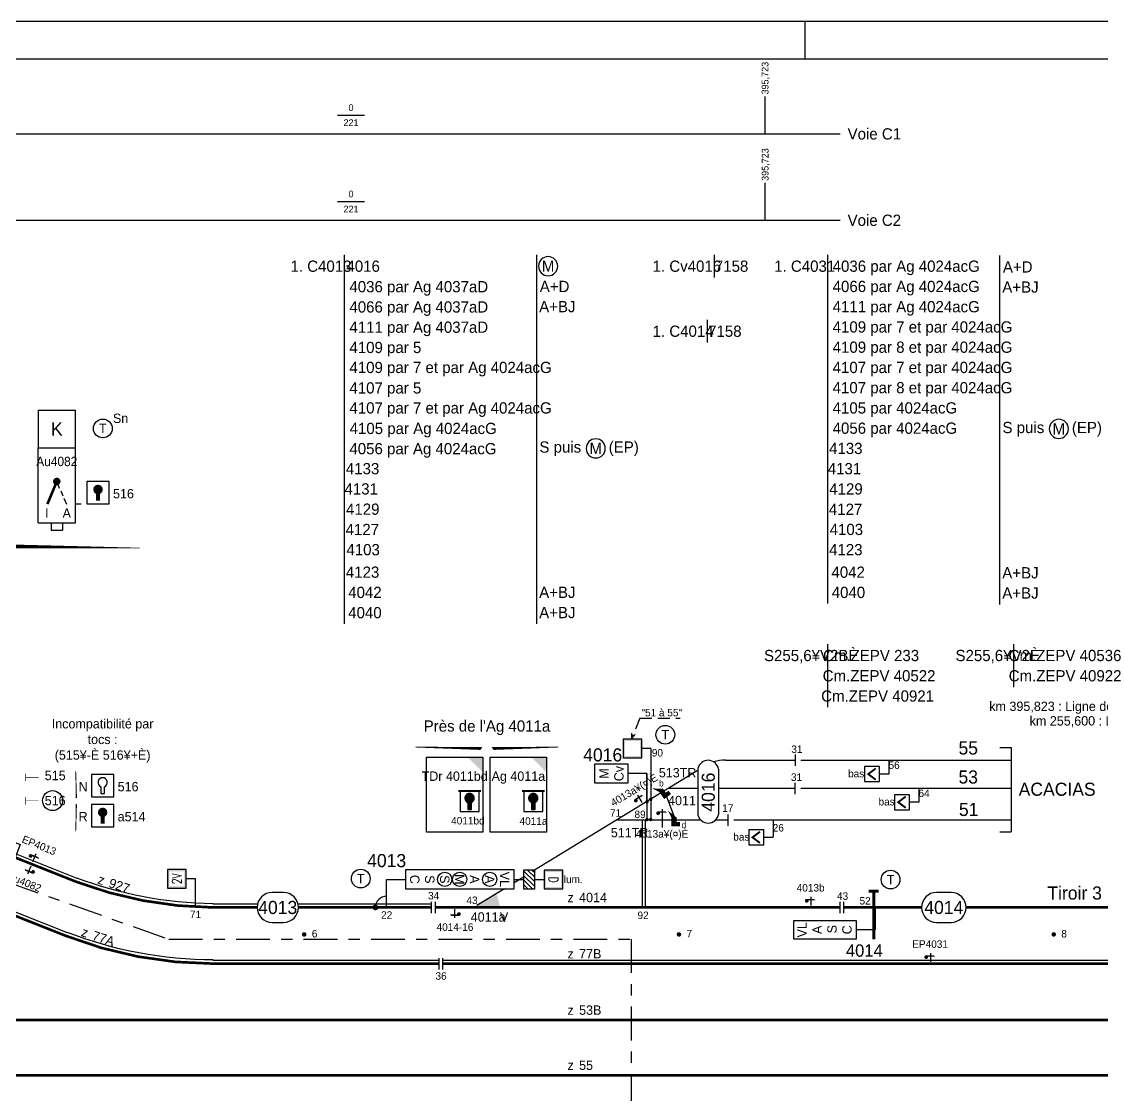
# Model space of a CAD drawing. Header units: metres. Extents: x 0 to 4410, y 0 to 594.
# Drawn here: x 1051 to 1339.4, y 307.6 to 594 of the extents above; entities that cross this region are included whole.
import ezdxf
from ezdxf.enums import TextEntityAlignment as Align

# ---------------------------------------------------------------- set-up
doc = ezdxf.new("R2010")
doc.units = ezdxf.units.M
for name, pattern in [('AXES', [36, 18, -6, 6, -6]), ('CACHE', [9.525, 6.35, -3.175]), ('CONTINU', [5000, 5000, 0]), ('DISCONTINU', [0.75, 0.5, -0.25]), ('POSE', [4.8, 3.2, -1.6])]:
    doc.linetypes.add(name, pattern=pattern)
doc.styles.add('es_norme', font='es_isocp.shx')
doc.styles.add('ISO8C1', font='es_isocp.shx')
doc.styles.add('SIMPLEX', font='simplex', dxfattribs={"width": 0.7})

# ---------------------------------------------------------------- blocks, each defined once
blk = doc.blocks.new('*X20')
at = {"color": 0, "linetype": 'Continuous'}
for p, q in [((200.5, 65.62), (202.38, 67.5)), ((200.5, 66.86), (201.14, 67.5)), ((200.62, 64.5), (203.62, 67.5)), ((201.86, 64.5), (204.86, 67.5)), ((203.09, 64.5), (205.5, 66.91)), ((204.33, 64.5), (205.5, 65.67))]:
    blk.add_line(p, q, dxfattribs=at)
blk = doc.blocks.new('BJ')
at = {"linetype": 'Continuous'}
for p, q in [((2.5, 5.5), (-2.5, 5.5)), ((-2.5, 5.5), (-2.5, 2.5)), ((2.5, 2.5), (2.5, 5.5)), ((-2.5, 2.5), (0, 2.5)), ((0, 0), (0, 2.5)), ((0, 2.5), (2.5, 2.5))]:
    blk.add_line(p, q, dxfattribs=at)
blk.add_blockref('*X20', (-203, -62), dxfattribs=at)
blk = doc.blocks.new('TEL')
blk.add_circle((0, 0), 2.5)
at = {"linetype": 'Continuous', "style": 'ISO8C1'}
blk.add_attdef('TEXTEG', text='', height=2.5, dxfattribs=at).set_placement((-4, -1), align=Align.RIGHT)
at = {"style": 'ISO8C1'}
blk.add_attdef('OO', text='', height=2.5, dxfattribs=at).set_placement((0, 0), align=Align.MIDDLE)
at = {"linetype": 'Continuous', "style": 'ISO8C1'}
blk.add_attdef('TEXTED', (4, -1), '', height=2.5, dxfattribs=at)
blk = doc.blocks.new('com1c')
at = {"linetype": 'CONTINU'}
for p, q in [((0, 0), (0, 20)), ((0, 20), (15, 20)), ((15, 20), (15, 0)), ((10.98, 7.93), (10.98, 6.08)), ((10.98, 6.08), (11.98, 6.08)), ((11.98, 6.08), (11.98, 7.93)), ((15, 0), (0, 0))]:
    blk.add_line(p, q, dxfattribs=at)
blk.add_arc((11.48, 9.08), 1.25, 293.5782, 246.4218, dxfattribs=at)
at = {"linetype": 'CONTINU', "style": 'es_norme'}
for tag, height, p in [('C000', 2.5, (7.5, 13.7)), ('000', 2, (11.53, 1.96))]:
    blk.add_attdef(tag, text='', height=height, dxfattribs=at).set_placement(p, align=Align.CENTER)
blk = doc.blocks.new('cap1c')
at = {"linetype": 'CONTINU'}
for p, q in [((-6, 11), (-6, 5.5)), ((-1, 5.5), (-1, 11)), ((-6, 5.5), (-1, 5.5))]:
    blk.add_line(p, q, dxfattribs=at)
at = {"linetype": 'CONTINU', "const_width": 0.5}
blk.add_lwpolyline([(-0.5, 11), (-6.5, 11)], dxfattribs=at)
blk = doc.blocks.new('CLEP')
for points in [[(-1.11, 0.64), (1.11, 0.64), (-1.28, 0), (1.28, 0)], [(-1.28, 0), (1.28, 0), (-1.11, -0.64), (1.11, -0.64)], [(-0.64, 1.11), (0.64, 1.11), (-1.11, 0.64), (1.11, 0.64)], [(0, 1.28), (0, 1.28), (-0.64, 1.11), (0.64, 1.11)], [(-1.11, -0.64), (1.11, -0.64), (-0.64, -1.11), (0.64, -1.11)], [(-0.64, -1.11), (0.64, -1.11), (-0.5, -1.14), (0.5, -1.14)], [(-0.5, -1.14), (0.5, -1.14), (-0.5, -3), (0.5, -3)]]:
    blk.add_solid(points)
blk = doc.blocks.new('CHEVPH')
for p, q in [((-2, 6.5), (-2, 2.5)), ((2, 6.5), (-2, 6.5)), ((2, 2.5), (2, 6.5)), ((-2, 2.5), (0, 2.5)), ((0, 2.5), (2, 2.5)), ((0, 0), (0, 2.5))]:
    blk.add_line(p, q)
at = {"const_width": 0.5}
blk.add_lwpolyline([(-1.5, 3.5), (0, 5.5), (1.5, 3.5)], dxfattribs=at)
blk = doc.blocks.new('TDRI')
at = {"linetype": 'Continuous'}
for points in [[(-0.02, 0.4), (1.48, 0.4), (2.48, 2.4)], [(-0.02, -1), (1.48, -1), (-0.02, 0.4), (1.48, 0.4)], [(-1.02, -2.25), (1.48, -2.25), (-1.02, -1), (1.48, -1)]]:
    blk.add_solid(points, dxfattribs=at)
blk = doc.blocks.new('*U47', base_point=(5107.38, 2351.67))
at = {"linetype": 'Continuous'}
for p, q in [((5110.59, 2351.67), (5110.59, 2374.8)), ((5111.39, 2351.67), (5111.39, 2374.8))]:
    blk.add_line(p, q, dxfattribs=at)
blk = doc.blocks.new('TCR')
at = {"linetype": 'Continuous'}
for p, q in [((2.5, 7.5), (-2.5, 7.5)), ((-2.5, 7.5), (-2.5, 2.5)), ((2.5, 2.5), (2.5, 7.5)), ((-2.5, 2.5), (0, 2.5)), ((0, 0), (0, 2.5)), ((0, 2.5), (2.5, 2.5))]:
    blk.add_line(p, q, dxfattribs=at)
for points in [[(-2.5, 7.5), (2.5, 7.5), (-2, 7), (2, 7)], [(-2.5, 2.5), (-2.5, 7.5), (-2, 3), (-2, 7)], [(2.5, 7.5), (2.5, 2.5), (2, 7), (2, 3)], [(2.5, 2.5), (-2.5, 2.5), (2, 3), (-2, 3)]]:
    blk.add_solid(points, dxfattribs=at)
at = {"linetype": 'Continuous', "style": 'SIMPLEX', "width": 0.7}
blk.add_attdef('OO', text='', height=2.5, dxfattribs=at).set_placement((0, 5), align=Align.MIDDLE)
blk = doc.blocks.new('nzone')
at = {"style": 'es_norme'}
blk.add_text('z', height=2.5, dxfattribs=at).set_placement((-1.78, 1.41))
blk.add_attdef('ZONE', (1.31, 1.41), '', height=2.5, dxfattribs=at)
blk = doc.blocks.new('vcm')
at = {"linetype": 'Continuous'}
for p, q in [((0, 0), (0, 20)), ((0, 20), (10, 20)), ((10, 0), (10, 20)), ((0, 0), (10, 0))]:
    blk.add_line(p, q, dxfattribs=at)
for p, q in [((5, 11), (5.65, 9.21)), ((6.05, 8.53), (6.63, 7.16)), ((6.88, 6.57), (7.55, 4.98))]:
    blk.add_line(p, q)
at = {"const_width": 1}
blk.add_lwpolyline([(4.5, 11, 1), (5.5, 11, 1)], format="xyb", close=True, dxfattribs=at)
at = {"const_width": 0.7}
blk.add_lwpolyline([(5, 11), (2.49, 4.97)], dxfattribs=at)
at = {"linetype": 'Continuous', "style": 'es_norme'}
blk.add_attdef('AU000', text='', height=2.5, dxfattribs=at).set_placement((5, 15.1), align=Align.CENTER)
at = {"linetype": 'DISCONTINU', "style": 'es_norme'}
for tag, p in [('G', (2.34, 1.32)), ('D', (7.66, 1.32))]:
    blk.add_attdef(tag, text='', height=2.5, dxfattribs=at).set_placement(p, align=Align.CENTER)
blk = doc.blocks.new('kdamc')
at = {"linetype": 'CONTINU'}
for p, q in [((-5, 10), (-5, 0)), ((-5, 10), (5, 10)), ((5, 0), (5, 10)), ((-5, 0), (5, 0))]:
    blk.add_line(p, q, dxfattribs=at)
at = {"linetype": 'CONTINU', "style": 'es_norme'}
blk.add_text('K', height=3.5, dxfattribs=at).set_placement((0, 5), align=Align.MIDDLE)
blk = doc.blocks.new('van')
at = {"linetype": 'Continuous'}
for p, q in [((3.5, 0), (3.5, -2)), ((6.5, 0), (6.5, -2)), ((3.5, -2), (6.5, -2))]:
    blk.add_line(p, q, dxfattribs=at)
blk = doc.blocks.new('lev')
at = {"linetype": 'CONTINU', "const_width": 0.15}
for points in [[(-2.5, 0), (1, 0)], [(1, 1), (1, -1)]]:
    blk.add_lwpolyline(points, dxfattribs=at)
blk = doc.blocks.new('CLEV')
at = {"linetype": 'Continuous'}
for p, q in [((-0.5, -1.15), (-0.5, -3)), ((0.5, -3), (0.5, -1.15)), ((-0.5, -3), (0.5, -3))]:
    blk.add_line(p, q, dxfattribs=at)
blk.add_arc((0, 0), 1.25, 293.5782, 246.4218, dxfattribs=at)
blk = doc.blocks.new('PDI_')
at = {"linetype": 'AXES'}
blk.add_line((0, 2.81), (0, 0.5), dxfattribs=at)
at = {"const_width": 0.5}
blk.add_lwpolyline([(-1.36, 1.78, 1), (-0.86, 1.78, 1)], format="xyb", close=True, dxfattribs=at)
blk.add_solid([(-1.11, 2.28), (0.89, 2.28), (-0.62, 1.88), (1.29, 1.88)])
at = {"style": 'ISO8C1'}
blk.add_attdef('XX', text='', height=2, dxfattribs=at).set_placement((-0.07, 4.25), align=Align.CENTER)
blk.add_attdef('TYPE', text='', height=2.5, dxfattribs=at).set_placement((-3.46, 1.11), align=Align.RIGHT)
blk = doc.blocks.new('HM')
at = {"const_width": 0.6}
blk.add_lwpolyline([(-0.3, 0, 1), (0.3, 0, 1)], format="xyb", close=True, dxfattribs=at)
at = {"color": 7, "linetype": 'Continuous', "style": 'es_norme', "flags": 1}
blk.add_attdef('KI', (2.01, 1.77), '', height=2, dxfattribs=at)
at = {"linetype": 'Continuous', "style": 'es_norme'}
blk.add_attdef('HM', (2.02, -0.81), '', height=2, dxfattribs=at)
blk = doc.blocks.new('FLSIG-DR')
at = {"linetype": 'Continuous'}
blk.add_lwpolyline([(2.12, -2.12, 0, 0.8, 0), (1.39, -1.39, 0, 0, 0), (0, 0, 0, 0, 0)], format="xyseb", dxfattribs=at)
blk = doc.blocks.new('*U147', base_point=(2163.19, 535.5))
at = {"color": 0, "linetype": 'Continuous'}
blk.add_line((2179.59, 540), (2179.59, 534), dxfattribs=at)
at = {"color": 0, "linetype": 'Continuous', "style": 'es_norme'}
blk.add_text('1. Cv4016', height=3, dxfattribs=at).set_placement((2163.19, 535.5))
blk.add_text('7158', height=3, dxfattribs=at).set_placement((2184.27, 537), align=Align.MIDDLE)
blk = doc.blocks.new('*U148', base_point=(2203.3, 535.5))
at = {"color": 0, "linetype": 'Continuous'}
blk.add_line((2217.9, 540), (2217.9, 534), dxfattribs=at)
at = {"color": 0, "linetype": 'Continuous', "style": 'es_norme'}
blk.add_text('1. C4014', height=3, dxfattribs=at).set_placement((2203.3, 535.5))
blk.add_text('7158', height=3, dxfattribs=at).set_placement((2222.58, 537), align=Align.MIDDLE)
blk = doc.blocks.new('DECLIV0')
blk.add_line((-3.6, 0), (3.6, 0))
at = {"linetype": 'CONTINU', "style": 'ISO8C1', "flags": 1}
blk.add_attdef('PK', text='', height=1.8, dxfattribs=at).set_placement((0, 6.39), align=Align.MIDDLE)
at = {"linetype": 'CONTINU', "style": 'ISO8C1'}
for tag, p in [('DECLI', (0, 2)), ('DISTANCE', (0, -2))]:
    blk.add_attdef(tag, text='', height=1.8, dxfattribs=at).set_placement(p, align=Align.MIDDLE)
blk = doc.blocks.new('*U166', base_point=(1249.1, 423.44))
at = {"color": 0, "linetype": 'Continuous'}
blk.add_line((1266.04, 427.94), (1266.04, 411.14), dxfattribs=at)
at = {"color": 0, "linetype": 'Continuous', "style": 'es_norme'}
blk.add_text('S255,6¥V2BÈ', height=3, dxfattribs=at).set_placement((1249.1, 423.44))
for s, p in [('Cm.ZEPV 233', (1277.68, 424.94)), ('Cm.ZEPV 40522', (1279.81, 419.54)), ('Cm.ZEPV 40921', (1279.42, 414.14))]:
    blk.add_text(s, height=3, dxfattribs=at).set_placement(p, align=Align.MIDDLE)
blk = doc.blocks.new('*U167', base_point=(1300.2, 423.44))
at = {"color": 0, "linetype": 'Continuous'}
blk.add_line((1315.67, 427.94), (1315.67, 416.54), dxfattribs=at)
at = {"color": 0, "linetype": 'Continuous', "style": 'es_norme'}
blk.add_text('S255,6¥V2È', height=3, dxfattribs=at).set_placement((1300.2, 423.44))
for s, p in [('Cm.ZEPV 40536', (1329.42, 424.94)), ('Cm.ZEPV 40922', (1329.44, 419.54))]:
    blk.add_text(s, height=3, dxfattribs=at).set_placement(p, align=Align.MIDDLE)

msp = doc.modelspace()

# ---------------------------------------------------------------- linework, layer by layer
at = {"color": 0, "linetype": 'Continuous', "ltscale": 0.8}
msp.add_line((1260, 594), (1260, 584), dxfattribs=at)
at = {"color": 0, "linetype": 'Continuous'}
for p, q in [((1249.407, 564.065), (1249.407, 574.065)), ((178.657, 564.065), (1269.407, 564.065)), ((1249.407, 541.024), (1249.407, 551.024)), ((177.657, 541.024), (1269.407, 541.024)), ((1137.094, 531.774), (1137.094, 450.174)), ((1188.387, 531.774), (1188.387, 450.174)), ((1191.497, 531.324), (1191.487, 531.324)), ((1266.041, 531.774), (1266.041, 450.174)), ((1311.963, 531.582), (1311.963, 449.982)), ((1191.487, 526.224), (1191.497, 526.224)), ((1327.78, 487.932), (1327.77, 487.932)), ((1204.204, 482.724), (1204.194, 482.724)), ((1327.77, 482.832), (1327.78, 482.832)), ((1204.194, 477.624), (1204.204, 477.624)), ((1137.094, 450.174), (1137.094, 433.374)), ((1188.387, 450.174), (1188.387, 433.374)), ((1266.041, 450.174), (1266.041, 438.774)), ((1311.963, 449.982), (1311.963, 438.582)), ((1213.804, 402.859), (1213.833, 404.205)), ((1213.804, 402.859), (1214.734, 403.832)), ((1211.527, 402.649), (1211.527, 397.649)), ((1216.527, 402.649), (1211.527, 402.649)), ((1216.527, 400.149), (1216.527, 402.649)), ((1218.884, 400.149), (1216.306, 400.149)), ((1216.527, 397.649), (1216.527, 400.149)), ((1211.527, 397.649), (1216.527, 397.649)), ((1231.463, 394.769), (1231.463, 382.454)), ((1236.968, 394.628), (1236.968, 382.57)), ((1221.959, 381.609), (1221.959, 379.047)), ((1160.411, 356.247), (1160.411, 359.247)), ((1161.411, 356.247), (1161.411, 359.247)), ((1269.411, 356.247), (1269.411, 359.247)), ((1270.411, 356.247), (1270.411, 359.247)), ((1162.411, 341.229), (1162.411, 344.229)), ((1163.411, 341.229), (1163.411, 344.229))]:
    msp.add_line(p, q, dxfattribs=at)
at = {"color": 0}
for p, q in [((1065.393, 465.351), (1066.893, 465.351)), ((1218.884, 400.149), (1218.884, 381.084)), ((1257.411, 398.554), (1257.411, 395.515)), ((1312.034, 400.403), (1315.082, 400.403)), ((1315.082, 400.403), (1315.082, 377.907)), ((1238.798, 397.057), (1257.411, 397.057)), ((1258.961, 397.057), (1315.082, 397.057)), ((1282.411, 397.057), (1282.411, 393.321)), ((1231.299, 394.172), (1187.853, 367.67)), ((1217.879, 393.443), (1217.863, 381.084)), ((1223.752, 389.557), (1231.463, 389.557)), ((1236.968, 389.557), (1257.338, 389.557)), ((1257.338, 391.022), (1257.338, 387.984)), ((1258.888, 389.557), (1315.082, 389.557)), ((1290.411, 389.557), (1290.411, 385.821)), ((1210.037, 381.109), (1232.178, 381.109)), ((1236.206, 381.084), (1239.48, 381.084)), ((1239.48, 382.563), (1239.48, 379.524)), ((1241.03, 381.084), (1315.082, 381.084)), ((1251.506, 381.084), (1251.506, 376.616)), ((1312.034, 377.907), (1315.082, 377.907)), ((1097.411, 357.892), (1097.411, 365.392)), ((1184.911, 365.844), (1182.411, 364.322)), ((1179.825, 362.747), (1172.433, 358.247)), ((1257.045, 349.288), (1257.045, 354.288)), ((1257.045, 354.288), (1273.735, 354.288)), ((1273.735, 354.288), (1273.735, 349.288)), ((1273.735, 349.288), (1257.045, 349.288))]:
    msp.add_line(p, q, dxfattribs=at)
at = {"color": 0, "linetype": 'POSE'}
for q in [(1213.804, 402.859), (1226.741, 408.224)]:
    msp.add_line((1216.001, 408.224), q, dxfattribs=at)
at = {"color": 0, "linetype": 'CACHE'}
msp.add_line((1222.985, 387.604), (1225.317, 381.39), dxfattribs=at)
at = {"color": 0, "linetype": 'Continuous', "ltscale": 0.8}
for points in [[(0, 0), (4410, 0), (4410, 594), (0, 594)], [(10, 10), (4400, 10), (4400, 584), (10, 584)]]:
    msp.add_lwpolyline(points, close=True, dxfattribs=at)
at = {"color": 0, "linetype": 'Continuous'}
for points in [[(1068.393, 465.351), (1074.393, 465.351), (1074.393, 471.351), (1068.393, 471.351)], [(1212.879, 395.943), (1203.879, 395.943), (1203.879, 390.943), (1212.879, 390.943)], [(1069.626, 387.223), (1075.626, 387.223), (1075.626, 393.223), (1069.626, 393.223)], [(1069.626, 379.223), (1075.626, 379.223), (1075.626, 385.223), (1069.626, 385.223)], [(1153.411, 362.747), (1182.411, 362.747), (1182.411, 367.747), (1153.411, 367.747)]]:
    msp.add_lwpolyline(points, close=True, dxfattribs=at)
for points, format in [([(1084.021, 456.184, 0, 0, 0), (1082.521, 453.586, 0.2, 1.2, 0), (1038.743, 454.186, 0, 0, 0), (1037.243, 451.588, 0, 0, 0), (1035.743, 454.186, 1.2, 0.2, 0), (991.964, 453.586, 0, 0, 0), (990.464, 456.184, 0, 0, 0)], "xyseb"), ([(1154.568, 397.922, 0, 0, 0), (1156.068, 400.52, 0.2, 0.765, 0), (1173.683, 400.138, 0, 0, 0), (1175.183, 402.736, 0, 0, 0), (1176.683, 400.138, 0.765, 0.2, 0), (1194.298, 400.52, 0, 0, 0), (1195.798, 397.922, 0, 0, 0)], "xyseb"), ([(1066.837, 377.297, 0, 0, 0), (1065.45, 378.098, 0.2, 0.32, 0), (1065.61, 385.306, 0, 0, 0), (1064.222, 386.107, 0, 0, 0), (1065.61, 386.908, 0.32, 0.2, 0), (1065.45, 394.116, 0, 0, 0), (1066.837, 394.917, 0, 0, 0)], "xyseb"), ([(1102.082, 358.747, -0.0889428), (1065.763, 365.596, -0.0889428)], "xyb"), ([(1117.845, 353.747), (1120.86, 353.747, 1), (1120.86, 361.747), (1117.845, 361.747, 1), (1117.845, 353.747, 1)], "xyb"), ([(1295.125, 353.747), (1299.032, 353.747, 1), (1299.032, 361.747), (1295.125, 361.747, 1), (1295.125, 353.747, 1)], "xyb"), ([(1102.089, 343.76, -0.093449), (1063.165, 351.111, -0.093449)], "xyb")]:
    msp.add_lwpolyline(points, format=format, dxfattribs=at)
at = {"color": 0, "linetype": 'AXES', "ltscale": 0.5}
msp.add_lwpolyline([(886.094, 454.888), (1023.444, 393.988), (1017.919, 381.064), (1040.726, 371.756), (1042.995, 377.642), (1050.636, 374.522), (1046.848, 364.696), (1090.258, 349.288), (1213.641, 349.288), (1213.641, 280.209)], dxfattribs=at)
at = {"color": 0}
for points, const_width in [([(926.208, 404.288), (1062.801, 350.18)], 0.7), ([(1026.181, 380.254), (1065.407, 364.661)], 0.7), ([(1277.031, 362.109), (1279.719, 362.109)], 0.8), ([(1278.411, 362.133), (1278.411, 349.28)], 0.8), ([(1102.073, 357.747), (1113.845, 357.747)], 0.7), ([(1124.86, 357.747), (1160.411, 357.747)], 0.7), ([(1161.411, 357.747), (1269.411, 357.747)], 0.7), ([(1270.411, 357.747), (1291.125, 357.747)], 0.7), ([(1303.032, 357.747), (1452.398, 357.747)], 0.7), ([(1102, 342.729), (1162.411, 342.729)], 0.7), ([(1163.411, 342.729), (1366.288, 342.729)], 0.7), ([(1021.911, 327.711), (1366.51, 327.711)], 0.7), ([(920.233, 313), (1366.246, 313)], 0.7)]:
    msp.add_lwpolyline(points, dxfattribs=dict(at, const_width=const_width))
for points in [[(926.462, 405.263), (1063.169, 351.109)], [(1026.551, 381.183), (1065.776, 365.591)], [(1102.073, 358.747), (1113.845, 358.747)], [(1124.86, 358.747), (1160.411, 358.747)], [(1102, 343.729), (1162.411, 343.729)], [(1163.411, 343.729), (1366.288, 343.729)]]:
    msp.add_lwpolyline(points, dxfattribs=at)
at = {"color": 0, "linetype": 'Continuous'}
for points in [[(1217.879, 385.943), (1217.879, 393.443), (1212.879, 393.443)], [(1148.411, 357.747), (1148.411, 365.247), (1153.411, 365.247)], [(1278.735, 357.788), (1278.735, 351.788), (1273.735, 351.788)]]:
    msp.add_lwpolyline(points, dxfattribs=at)
at = {"color": 0, "const_width": 0.46}
for points in [[(1218.638, 386.591, 1), (1219.098, 386.591, 1)], [(1217.649, 385.943, 1), (1218.109, 385.943, 1)], [(1217.618, 381.186, 1), (1218.078, 381.186, 1)], [(1218.638, 381.186, 1), (1219.098, 381.186, 1)]]:
    msp.add_lwpolyline(points, format="xyb", close=True, dxfattribs=at)
at = {"color": 0, "linetype": 'Continuous', "const_width": 0.7}
for points in [[(1102.073, 357.747, -0.0889428), (1065.407, 364.661)], [(1102.089, 342.76, -0.093449), (1062.801, 350.18)]]:
    msp.add_lwpolyline(points, format="xyb", dxfattribs=at)
at = {"color": 0, "linetype": 'Continuous', "const_width": 0.75}
msp.add_lwpolyline([(1145.036, 357.747, 1), (1145.786, 357.747, 1)], format="xyb", close=True, dxfattribs=at)
at = {"color": 0, "linetype": 'Continuous'}
for centre, radius in [((1059.268, 386.234), 2.664), ((1163.911, 365.247), 1.9), ((1167.911, 365.247), 1.9), ((1175.911, 365.247), 1.9)]:
    msp.add_circle(centre, radius, dxfattribs=at)
for centre, radius, start, end in [((1191.487, 528.774), 2.55, 90, 270), ((1191.497, 528.774), 2.55, 270, 90), ((1327.77, 485.382), 2.55, 90, 270), ((1327.78, 485.382), 2.55, 270, 90), ((1204.194, 480.174), 2.55, 90, 270), ((1204.204, 480.174), 2.55, 270, 90), ((1234.204, 394.187), 2.805, 9.71936, 167.77175), ((1234.204, 383.049), 2.805, 192.22825, 350.28064), ((1148.411, 357.747), 3, 90, 180)]:
    msp.add_arc(centre, radius, start, end, dxfattribs=at)
at = {"color": 0}
msp.add_arc((1238.798, 387.057), 10, 90, 108.08285, dxfattribs=at)
at = {"color": 0, "linetype": 'Continuous'}
for points in [[(1211.527, 397.649), (1211.527, 402.649), (1212.027, 398.149), (1212.027, 402.149)], [(1211.527, 402.649), (1216.527, 402.649), (1212.027, 402.149), (1216.027, 402.149)], [(1216.527, 402.649), (1216.527, 397.649), (1216.027, 402.149), (1216.027, 398.149)], [(1216.527, 397.649), (1211.527, 397.649), (1216.027, 398.149), (1212.027, 398.149)], [(1174.059, 397.815), (1170.059, 397.815), (1174.059, 393.815)], [(1191.059, 397.815), (1187.059, 397.815), (1191.059, 393.815)], [(1171.736, 357.821), (1178.736, 357.821), (1177.708, 361.473)]]:
    msp.add_solid(points, dxfattribs=at)

# ---------------------------------------------------------------- block references
for name, p, values in [('DECLIV0', (1138.907, 569.065), {'DECLI': '0', 'DISTANCE': '221'}), ('DECLIV0', (1138.907, 546.024), {'DECLI': '0', 'DISTANCE': '221'}), ('TEL', (1222.765, 403.817), {'OO': 'T'}), ('com1c', (1176.059, 377.815), {'C000': 'Ag 4011a', '000': '4011a'}), ('TEL', (1141.493, 365.449), {'OO': 'T'}), ('TEL', (1282.885, 365.182), {'OO': 'T'}), ('PDI_', (1293.493, 342.729), {'XX': 'EP4031'})]:
    msp.add_blockref(name, p, dxfattribs=at).add_auto_attribs(values)
for name, p in [('*U147', (1219.375, 527.274)), ('*U148', (1219.375, 509.931)), ('CLEP', (1071.393, 469.226)), ('*U166', (1249.1, 423.443)), ('*U167', (1300.203, 423.443)), ('CLEV', (1072.626, 391.098)), ('cap1c', (1174.059, 377.815)), ('CLEP', (1170.541, 386.893)), ('cap1c', (1191.059, 377.815)), ('CLEP', (1187.541, 386.893)), ('CLEP', (1072.626, 383.098)), ('*U47', (1213.428, 357.979))]:
    msp.add_blockref(name, p, dxfattribs=at)
at = {"color": 0}
for name, p in [('kdamc', (1060.393, 480.351)), ('van', (1055.393, 460.351))]:
    msp.add_blockref(name, p, dxfattribs=at)
ref = msp.add_blockref('TEL', (1072.68, 485.499), dxfattribs=at)
ref.add_attrib('OO', 'T', dxfattribs={"height": 2.5, "style": 'ISO8C1'}).set_placement((1072.68, 485.499), align=Align.MIDDLE)
ref.add_attrib('TEXTED', 'Sn', (1075.374, 486.956), dxfattribs={"linetype": 'Continuous', "height": 2.5, "style": 'ISO8C1'})
ref = msp.add_blockref('vcm', (1055.393, 460.351))
ref.add_attrib('AU000', 'Au4082', dxfattribs={"linetype": 'Continuous', "height": 2.5, "style": 'es_norme', "width": 0.95}).set_placement((1060.393, 475.451), align=Align.CENTER)
ref.add_attrib('G', 'I', dxfattribs={"linetype": 'DISCONTINU', "height": 2.5, "style": 'es_norme'}).set_placement((1057.734, 461.673), align=Align.CENTER)
ref.add_attrib('D', 'A', dxfattribs={"linetype": 'DISCONTINU', "height": 2.5, "style": 'es_norme'}).set_placement((1063.053, 461.673), align=Align.CENTER)
at = {"color": 0, "linetype": 'Continuous'}
ref = msp.add_blockref('com1c', (1159.059, 377.815), dxfattribs=at)
ref.add_attrib('C000', 'TDr 4011bd', dxfattribs={"linetype": 'CONTINU', "height": 2.5, "style": 'es_norme'}).set_placement((1166.559, 391.515), align=Align.CENTER)
ref.add_attrib('000', '4011bd', dxfattribs={"linetype": 'CONTINU', "height": 2, "style": 'es_norme'}).set_placement((1170.087, 379.883), align=Align.CENTER)
for name, p, rotation in [('CHEVPH', (1282.411, 393.321), 90), ('CHEVPH', (1290.411, 385.821), 90), ('CHEVPH', (1251.522, 376.442), 90), ('BJ', (1182.411, 365.17), 270)]:
    msp.add_blockref(name, p, dxfattribs=dict(at, rotation=rotation))
at = {"color": 0, "rotation": 180}
for p in [(1053.087, 392.469), (1053.087, 386.182)]:
    msp.add_blockref('lev', p, dxfattribs=at)
at = {"color": 0, "linetype": 'AXES'}
ref = msp.add_blockref('PDI_', (1216.77, 385.309), dxfattribs=dict(at, rotation=30.99999999999999))
ref.add_attrib('XX', '4013a¥(¤)È', dxfattribs={"height": 2, "rotation": 31, "style": 'ISO8C1'}).set_placement((1214.94, 388.207), align=Align.CENTER)
at = {"color": 0, "linetype": 'Continuous', "xscale": -1}
for rotation in [69.2617094011134, 100.7341387566909]:
    msp.add_blockref('FLSIG-DR', (1212.879, 393.443), dxfattribs=dict(at, rotation=rotation))
at = {"color": 0, "linetype": 'Continuous', "xscale": -0.8999999999999043, "yscale": 0.8999999999999773, "zscale": 0.9, "rotation": 36.10725825869844}
msp.add_blockref('TDRI', (1222.355, 389.081), dxfattribs=at)
at = {"color": 0, "linetype": 'AXES'}
ref = msp.add_blockref('PDI_', (1221.958, 381.109), dxfattribs=dict(at, rotation=359.832422292436))
ref.add_attrib('XX', '4013a¥(¤)È', dxfattribs={"height": 2, "rotation": 359.83242, "style": 'ISO8C1'}).set_placement((1221.904, 376.374), align=Align.CENTER)
at = {"color": 0, "linetype": 'Continuous', "xscale": -0.900000000000091, "yscale": 0.8999999999999773, "zscale": 0.9}
msp.add_blockref('TDRI', (1225.735, 381.402), dxfattribs=at)
at = {"color": 0, "linetype": 'Continuous'}
for name, p, rotation, values in [('PDI_', (1053.766, 369.415), 338, {'XX': 'EP4013'}), ('TCR', (1187.911, 365.17), 270, {'OO': 'D'})]:
    msp.add_blockref(name, p, dxfattribs=dict(at, rotation=rotation)).add_auto_attribs(values)
ref = msp.add_blockref('PDI_', (1053.698, 369.292), dxfattribs=dict(at, rotation=157.9999999999984))
ref.add_attrib('XX', 'Au4082', dxfattribs={"height": 2, "rotation": 338, "style": 'ISO8C1'}).set_placement((1051.45, 363.549), align=Align.CENTER)
at = {"color": 0}
for name, p, rotation, values in [('TCR', (1097.411, 365.392), 90, {'OO': '2V'}), ('nzone', (1072.346, 362.291), 341.658557713146, {'ZONE': '927'}), ('nzone', (1067.958, 348.276), 341.658557713146, {'ZONE': '77A'})]:
    msp.add_blockref(name, p, dxfattribs=dict(at, rotation=rotation)).add_auto_attribs(values)
at = {"color": 0, "linetype": 'AXES'}
msp.add_blockref('PDI_', (1261.612, 357.747), dxfattribs=at).add_auto_attribs({'XX': '4013b'})
at = {"color": 0}
for name, p, values in [('nzone', (1198.449, 357.747), {'ZONE': '4014'}), ('HM', (1126.411, 350.557), {'HM': '6'}), ('HM', (1226.411, 350.557), {'HM': '7'}), ('HM', (1326.411, 350.557), {'HM': '8'}), ('nzone', (1198.449, 342.729), {'ZONE': '77B'}), ('nzone', (1198.449, 327.711), {'ZONE': '53B'}), ('nzone', (1198.449, 313), {'ZONE': '55'})]:
    msp.add_blockref(name, p, dxfattribs=at).add_auto_attribs(values)
at = {"color": 0, "linetype": 'AXES'}
ref = msp.add_blockref('PDI_', (1166.574, 357.76), dxfattribs=dict(at, rotation=180))
ref.add_attrib('XX', '4014-16', dxfattribs={"height": 2, "style": 'ISO8C1'}).set_placement((1166.64, 353.512), align=Align.TOP_CENTER)

# ---------------------------------------------------------------- texts
at = {"color": 0, "linetype": 'Continuous', "style": 'es_norme'}
for p in [(1249.395, 574.565), (1249.406, 551.524)]:
    msp.add_text('395,723', height=1.8, rotation=90, dxfattribs=at).set_placement(p, align=Align.MIDDLE_LEFT)
for s, p in [('Voie C1', (1271.407, 564.065)), ('Voie C2', (1271.407, 541.024)), ('4036 par Ag 4024acG', (1267.421, 528.774)), ('4066 par Ag 4024acG', (1267.421, 523.374)), ('4036 par Ag 4037aD', (1138.474, 523.307)), ('4066 par Ag 4037aD', (1138.474, 517.907)), ('4111 par Ag 4024acG', (1267.421, 517.974)), ('4111 par Ag 4037aD', (1138.474, 512.507)), ('4109 par 7 et par 4024acG', (1267.421, 512.574)), ('4109 par 5', (1138.48, 507.107)), ('4109 par 8 et par 4024acG', (1267.421, 507.174)), ('4109 par 7 et par Ag 4024acG', (1138.48, 501.774)), ('4107 par 7 et par 4024acG', (1267.416, 501.774)), ('4107 par 5', (1138.474, 496.307)), ('4107 par 8 et par 4024acG', (1267.416, 496.374)), ('4107 par 7 et par Ag 4024acG', (1138.48, 490.974)), ('4105 par 4024acG', (1267.416, 490.974)), ('4105 par Ag 4024acG', (1138.534, 485.507)), ('4056 par 4024acG', (1267.416, 485.574)), ('4056 par Ag 4024acG', (1138.474, 480.107))]:
    msp.add_text(s, height=3, dxfattribs=at).set_placement(p, align=Align.MIDDLE_LEFT)
for s, height, p in [('1. C4013', 3, (1122.748, 527.274)), ('1. C4031', 3, (1251.819, 527.274)), ('516', 2.5, (1075.393, 466.851)), ('"51 à 55"', 2, (1216.406, 408.703)), ('516', 2.5, (1076.626, 388.723)), ('a514', 2.5, (1076.626, 380.723)), ('511TR', 2.5, (1208.223, 376.448)), ('Tiroir 3', 3.5, (1324.705, 359.85))]:
    msp.add_text(s, height=height, dxfattribs=at).set_placement(p)
for s, height, p in [('4016', 3, (1142.149, 528.774)), ('M', 3, (1191.492, 528.774)), ('A+D', 3, (1316.804, 528.582)), ('A+D', 3, (1193.228, 523.374)), ('A+BJ', 3, (1317.53, 523.182)), ('A+BJ', 3, (1193.955, 517.974)), ('S puis', 3, (1318.317, 485.382)), ('(EP)', 3, (1335.259, 485.382)), ('M', 3, (1327.775, 485.382)), ('S puis', 3, (1194.741, 480.174)), ('M', 3, (1204.199, 480.174)), ('(EP)', 3, (1211.683, 480.174)), ('4133', 3, (1270.933, 480.174)), ('4133', 3, (1141.987, 474.774)), ('4131', 3, (1270.571, 474.774)), ('4131', 3, (1141.624, 469.374)), ('4129', 3, (1270.978, 469.374)), ('4129', 3, (1142.032, 463.974)), ('4127', 3, (1270.871, 463.974)), ('4127', 3, (1141.924, 458.574)), ('4103', 3, (1271.083, 458.574)), ('4103', 3, (1142.137, 453.174)), ('4123', 3, (1270.933, 453.174)), ('4123', 3, (1141.987, 447.174)), ('4042', 3, (1271.561, 447.174)), ('A+BJ', 3, (1317.53, 446.982)), ('4042', 3, (1142.615, 441.774)), ('A+BJ', 3, (1193.955, 441.774)), ('4040', 3, (1271.632, 441.774)), ('A+BJ', 3, (1317.53, 441.582)), ('4040', 3, (1142.615, 436.374)), ('A+BJ', 3, (1193.955, 436.374)), ('52', 2, (1276.082, 359.531)), ('4013', 3.5, (1119.352, 357.747)), ('4014', 3.5, (1297.079, 357.747)), ('22', 2, (1148.411, 355.747))]:
    msp.add_text(s, height=height, dxfattribs=at).set_placement(p, align=Align.MIDDLE)
for s, p in [('km 395,823 : Ligne de Brive à Toulouse via Capdenac', (1349.443, 411.395)), ('km 255,600 : Ligne de Bordeaux à Sète', (1349.443, 407.512))]:
    msp.add_text(s, height=2.5, dxfattribs=at).set_placement(p, align=Align.MIDDLE_CENTER)
msp.add_text("Près de l'Ag 4011a", height=3, dxfattribs=at).set_placement((1175.183, 403.736), align=Align.BOTTOM_CENTER)
at = {"color": 0, "style": 'es_norme'}
for s, height, p in [('31', 2, (1257.894, 399.95)), ('90', 2, (1220.659, 398.996)), ('56', 2, (1283.816, 395.697)), ('31', 2, (1257.779, 392.501)), ('bas', 2, (1273.697, 393.448)), ('4011', 2.5, (1227.219, 386.266)), ('bas', 2, (1281.823, 385.948)), ('64', 2, (1291.816, 388.197)), ('71', 2, (1209.498, 382.947)), ('89', 2, (1216.03, 382.574)), ('17', 2, (1239.434, 384.249)), ('26', 2, (1252.911, 378.992)), ('bas', 2, (1243.06, 376.569)), ('lum.', 2, (1198.195, 365.243)), ('34', 2, (1160.937, 360.894)), ('43', 2, (1171.198, 359.659)), ('43', 2, (1270.069, 360.78)), ('4011a', 2.5, (1175.484, 355.218)), ('V', 2.5, (1179.749, 355.218)), ('92', 2, (1216.829, 355.65)), ('36', 2, (1162.931, 339.467))]:
    msp.add_text(s, height=height, dxfattribs=at).set_placement(p, align=Align.MIDDLE_CENTER)
for s, height, p in [('55', 3.5, (1300.996, 398.537)), ('515', 2.5, (1057.173, 391.691)), ('53', 3.5, (1300.996, 390.797)), ('b', 1.7, (1221.068, 390.018)), ('516', 2.5, (1057.173, 385.01)), ('51', 3.5, (1301.106, 382.138)), ('d', 1.7, (1227.097, 378.9))]:
    msp.add_text(s, height=height, dxfattribs=at).set_placement(p)
at = {"color": 0, "linetype": 'Continuous', "lineweight": 50, "style": 'es_norme'}
msp.add_text('4016', height=3.5, dxfattribs=at).set_placement((1206.061, 398.443), align=Align.MIDDLE_CENTER)
at = {"color": 0, "linetype": 'Continuous', "style": 'es_norme'}
for s, rotation, p in [('Cv', 90, (1210.379, 393.443)), ('M', 90, (1206.379, 393.443)), ('C', 270, (1155.911, 365.247)), ('M', 270, (1167.911, 365.247)), ('A', 270, (1171.911, 365.247)), ('A', 270, (1175.911, 365.247)), ('VL', 270, (1179.911, 365.247)), ('S', 270, (1159.911, 365.247)), ('S', 270, (1163.911, 365.247))]:
    msp.add_text(s, height=2.5, rotation=rotation, dxfattribs=at).set_placement(p, align=Align.MIDDLE)
msp.add_text('513TR', height=2.5, rotation=359.87143, dxfattribs=at).set_placement((1221.03, 392.446))
at = {"color": 0, "style": 'es_norme'}
msp.add_text('4016', height=3.5, rotation=90, dxfattribs=at).set_placement((1234.22, 388.5), align=Align.MIDDLE_CENTER)
at = {"color": 0, "linetype": 'Continuous', "style": 'es_norme'}
for s, p in [('N', (1068.626, 388.723)), ('R', (1068.626, 380.723))]:
    msp.add_text(s, height=2.5, dxfattribs=at).set_placement(p, align=Align.RIGHT)
at = {"color": 0, "linetype": 'Continuous', "lineweight": 50, "style": 'es_norme'}
msp.add_text('4013', height=3.5, dxfattribs=at).set_placement((1148.411, 370.247), align=Align.MIDDLE)
at = {"color": 0, "style": 'es_norme'}
msp.add_text('71', height=2, dxfattribs=at).set_placement((1097.411, 355.892), align=Align.MIDDLE)
for s, p in [('VL', (1259.247, 351.788)), ('A', (1263.247, 351.788)), ('S', (1267.235, 351.954)), ('C', (1271.235, 351.788))]:
    msp.add_text(s, height=2.5, rotation=90, dxfattribs=at).set_placement(p, align=Align.MIDDLE)
at = {"color": 0, "lineweight": 50, "style": 'es_norme'}
msp.add_text('4014', height=3.3, dxfattribs=at).set_placement((1275.864, 346.256), align=Align.MIDDLE_CENTER)
at = {"color": 0, "linetype": 'Continuous', "attachment_point": 5, "style": 'es_norme'}
for s, width, gutter_width, insert, char_height in [('Incompatibilité par tocs :\\P(515¥-È 516¥+È)', 33.55135, 12.5, (1072.613, 402.198), 2.5), ('{\\C256;ACACIAS}', 37.52104, 17.5, (1327.324, 389.253), 3.5)]:
    msp.add_mtext_dynamic_manual_height_columns(s, width=width, gutter_width=gutter_width, heights=[0], dxfattribs=dict(at, insert=insert, char_height=char_height))

doc.saveas('drawing.dxf')
